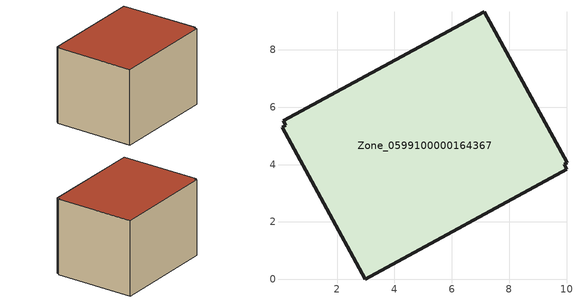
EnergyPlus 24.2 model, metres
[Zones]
Zone_0599100000164367
 floor ground (C_G): 0.08,5.31 0.2,5.37 0.13,5.52 7.13,9.33 10.02,4.06 9.92,4.01 10.01,3.83 2.98,0 z0
 wall outside (C_F): 7.13,9.33 0.13,5.52 0.2,5.37 0.08,5.31 2.98,0 10.01,3.83 9.92,4.01 10.02,4.06 7.13,9.33 z0:5.75
 roof outside (C_R): 0.2,5.37 0.08,5.31 2.98,0 10.01,3.83 9.92,4.01 10.02,4.06 7.13,9.33 0.13,5.52 z5.75
[BUILDING]
Pand.0599100000164367: North Axis=0; Terrain=City; Loads Convergence Tolerance Value=0.04; Temperature Convergence Tolerance Value=0.4; Solar Distribution=FullExterior; Maximum Number of Warmup Days=25; Minimum Number of Warmup Days=1
[Site:Location]
Rotterdam.The.Hague.AP_ZH_NLD Design_Conditions: Latitude=51.96; Longitude=4.45; Time Zone=1; Elevation=-4.5
[SITE:GROUNDTEMPERATURE:BUILDINGSURFACE]
18, 18, 18, 18, 18, 18, 18, 18, 18, 18, 18, 18
[MATERIAL] Thermal Absorptance=0.9; Solar Absorptance=0.7; Visible Absorptance=0.7
Name | Roughness | Thickness | Conductivity | Density | Specific Heat
G.TC.1946-1964 | MediumSmooth | 0.15 | 1 | 540 | 1210
F.TC.1946-1964 | Rough | 0.3 | 0.857143 | 1920 | 840
R.TC.1946-1964 | MediumRough | 0.2 | 0.235294 | 1500 | 1000
[CONSTRUCTION]
C_G: G.TC.1946-1964
C_F: F.TC.1946-1964
C_R: R.TC.1946-1964
[ZONE]
Zone_0599100000164367: Type=1; Multiplier=1; Ceiling Height=Autocalculate; Volume=Autocalculate; Floor Area=autocalculate; Part of Total Floor Area=Yes
[ZONEINFILTRATION:DESIGNFLOWRATE]
Infil_Zone_0599100000164367: Zone or ZoneList or Space or SpaceList=Zone_0599100000164367; Schedule=AlwaysOn; Design Flow Rate Calculation Method=Flow/Area; Flow Rate per Floor Area=0.003; Constant Term Coefficient=1; Temperature Term Coefficient=0; Velocity Term Coefficient=0; Velocity Squared Term Coefficient=0
[HVACTEMPLATE:ZONE:IDEALLOADSAIRSYSTEM]
Zone_0599100000164367: Maximum Heating Supply Air Temperature=50; Minimum Cooling Supply Air Temperature=13; Maximum Heating Supply Air Humidity Ratio=0.0156; Minimum Cooling Supply Air Humidity Ratio=0.0077; Heating Limit=NoLimit; Cooling Limit=NoLimit; Dehumidification Control Type=ConstantSensibleHeatRatio; Cooling Sensible Heat Ratio=0.7; Dehumidification Setpoint=60; Humidification Control Type=None; Humidification Setpoint=30; Outdoor Air Method=None; Outdoor Air Flow Rate per Person=0.00944; Outdoor Air Flow Rate per Zone Floor Area=0; Outdoor Air Flow Rate per Zone=0; Demand Controlled Ventilation Type=None; Outdoor Air Economizer Type=NoEconomizer; Heat Recovery Type=None; Sensible Heat Recovery Effectiveness=0.7; Latent Heat Recovery Effectiveness=0.65
[ZONECONTROL:THERMOSTAT]
ThermostatControl_Zone_0599100000164367: Zone or ZoneList=Zone_0599100000164367; Control Type Schedule=DualSetpointControlType; Control 1=Thermostat_Zone_0599100000164367; Temperature Difference Between Cutout And Setpoint=0
[THERMOSTATSETPOINT:DUALSETPOINT]
Thermostat_Zone_0599100000164367: Heating Setpoint Temperature Schedule=HeatingSetpoint_Zone_0599100000164367; Cooling Setpoint Temperature Schedule=CoolingSetpoint_Zone_0599100000164367
[SCHEDULE:COMPACT]
HeatingSetpoint_Zone_0599100000164367: Through: 12/31, For: AllDays, Until: 24:00, 21
CoolingSetpoint_Zone_0599100000164367: Through: 12/31, For: AllDays, Until: 24:00, 24
DualSetpointControlType: Through: 12/31, For: AllDays, Until: 24:00, 4
AlwaysOn: Through: 12/31, For: AllDays, Until: 24:00, 1
